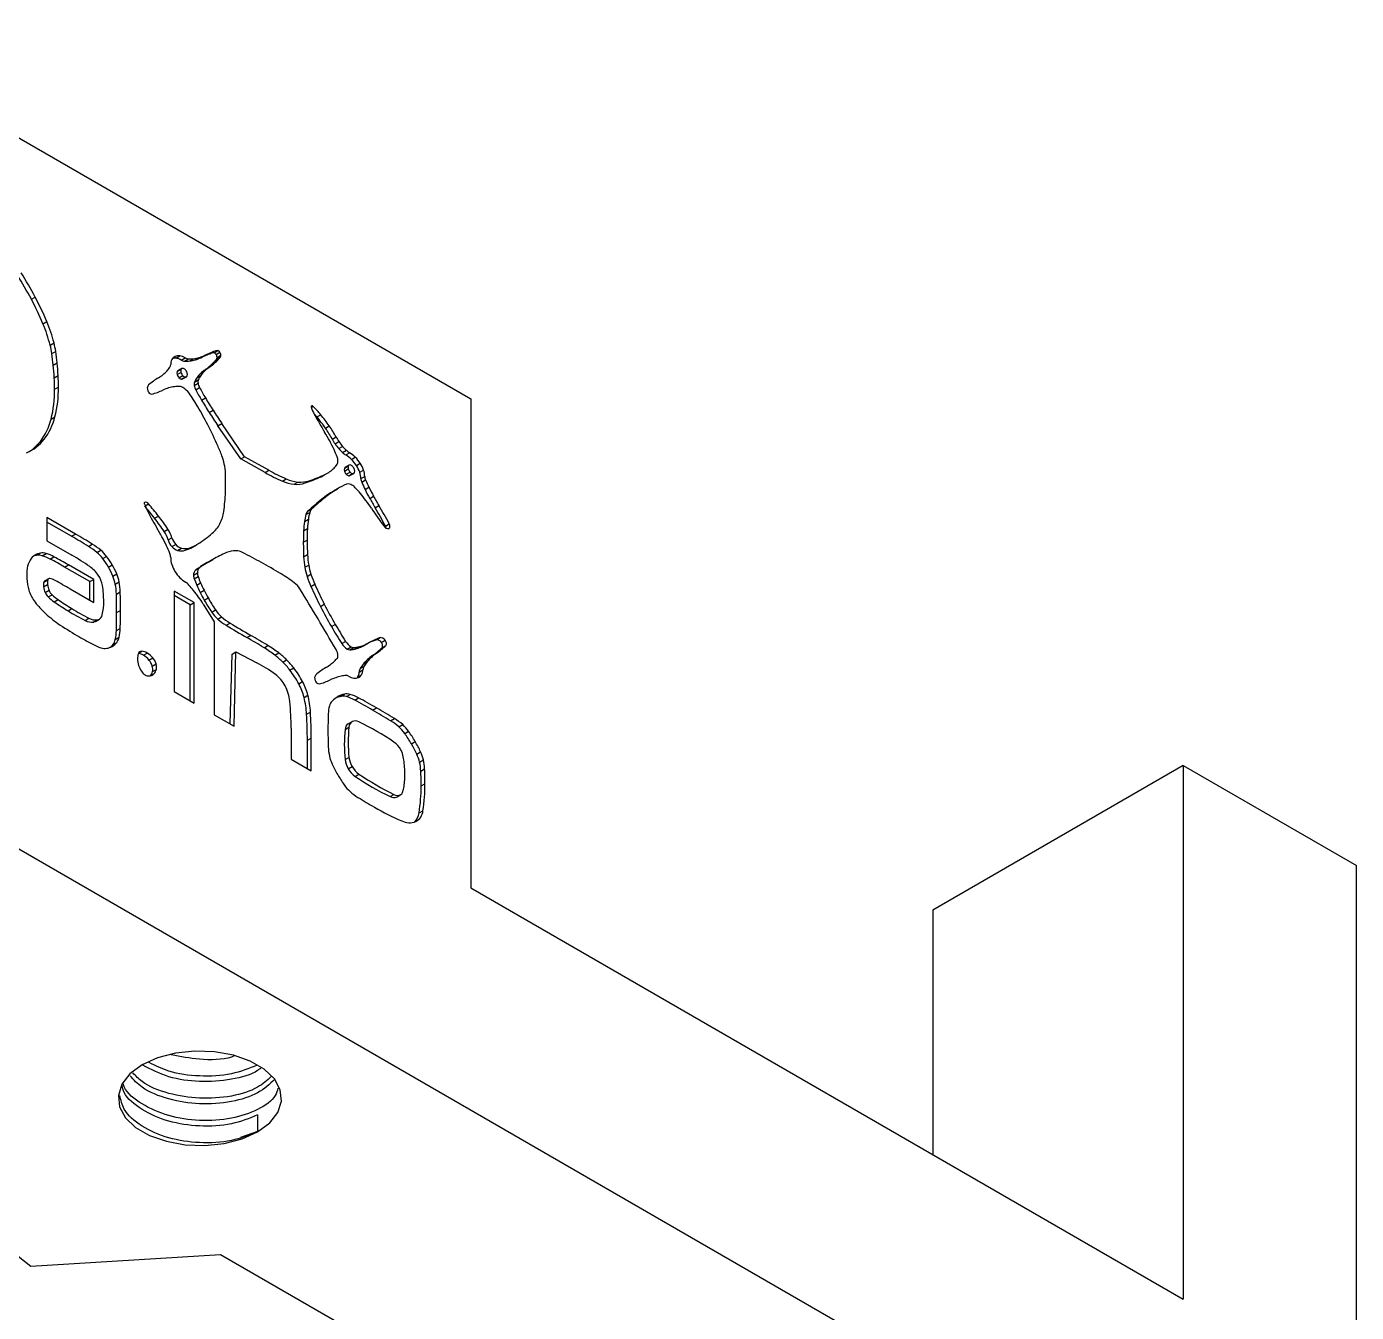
# Model space of a CAD drawing. Header units: millimetres. Extents: x 15 to 589, y 5 to 415.
# Drawn here: x 432.9 to 457.32, y 114.82 to 138.43 of the extents above; entities that cross this region are included whole.
import ezdxf

# ---------------------------------------------------------------- set-up
doc = ezdxf.new("R2010")
doc.units = ezdxf.units.MM

msp = doc.modelspace()

# ---------------------------------------------------------------- linework, layer by layer
at = {"color": 7, "linetype": 'Continuous', "lineweight": 25}
for p, q in [((429.22203, 138.42872), (441.05804, 131.59593)), ((432.98806, 133.42223), (433.05877, 133.46305)), ((433.20092, 132.97222), (433.27163, 133.01304)), ((433.33362, 132.57949), (433.40433, 132.62031)), ((433.3646, 132.42511), (433.43531, 132.46593)), ((435.64232, 132.34181), (435.71303, 132.38263)), ((436.09841, 132.3484), (436.16912, 132.38922)), ((436.26517, 132.42196), (436.33588, 132.46278)), ((436.34264, 132.43751), (436.41335, 132.47833)), ((436.3797, 132.41042), (436.45041, 132.45124)), ((436.39758, 132.35331), (436.46829, 132.39413)), ((433.39073, 132.21196), (433.46144, 132.25278)), ((435.66486, 132.09357), (435.73557, 132.13439)), ((435.74893, 132.14971), (435.67822, 132.10889)), ((435.74182, 132.30589), (435.81253, 132.34671)), ((435.80274, 132.28643), (435.87345, 132.32725)), ((435.89546, 132.29016), (435.96617, 132.33098)), ((435.99857, 132.31097), (436.06928, 132.35179)), ((436.17753, 132.12832), (436.24824, 132.16914)), ((436.26181, 132.19255), (436.33252, 132.23337)), ((436.33294, 132.25803), (436.40365, 132.29885)), ((436.387, 132.31808), (436.45771, 132.3589)), ((433.40895, 131.98193), (433.47966, 132.02275)), ((435.66486, 132.03939), (435.73557, 132.08021)), ((435.69816, 131.98171), (435.76887, 132.02253)), ((435.74507, 131.95463), (435.81578, 131.99545)), ((435.76501, 131.95854), (435.83572, 131.99936)), ((435.97781, 131.84107), (436.04852, 131.88189)), ((435.98362, 131.90219), (436.05433, 131.94301)), ((436.02809, 131.98032), (436.0988, 132.02114)), ((436.09478, 132.05951), (436.16549, 132.10033)), ((433.41549, 131.76839), (433.4862, 131.80921)), ((436.00677, 131.75832), (436.07748, 131.79914)), ((436.11479, 131.56838), (436.18551, 131.6092)), ((441.05804, 131.59593), (441.05804, 122.61398)), ((433.35005, 131.21953), (433.42076, 131.26035)), ((436.25422, 131.34231), (436.32494, 131.38313)), ((436.41558, 131.09954), (436.48629, 131.14036)), ((436.90373, 130.53184), (436.48629, 131.14036)), ((438.23169, 131.26224), (438.3024, 131.30306)), ((436.83302, 130.49102), (436.41558, 131.09954)), ((438.38929, 131.05506), (438.46, 131.09588)), ((438.51193, 130.85593), (438.58265, 130.89675)), ((433.15442, 130.81322), (433.22513, 130.85404)), ((438.5664, 130.7674), (438.63711, 130.80822)), ((438.63323, 130.68054), (438.70394, 130.72136)), ((436.83302, 130.49102), (436.90373, 130.53184)), ((437.27994, 130.24108), (436.83302, 130.49102)), ((437.35065, 130.2819), (436.90373, 130.53184)), ((438.70171, 130.60794), (438.77242, 130.64876)), ((438.76067, 130.56315), (438.83138, 130.60397)), ((438.86669, 130.48111), (438.9374, 130.52193)), ((438.9574, 130.36874), (439.02811, 130.40957)), ((437.27994, 130.24108), (437.35065, 130.2819)), ((438.30761, 130.16429), (438.37832, 130.20511)), ((438.35668, 130.18982), (438.42739, 130.23064)), ((438.7374, 130.31983), (438.80811, 130.36065)), ((438.7374, 130.26565), (438.80811, 130.30647)), ((438.82147, 130.37597), (438.75076, 130.33515)), ((438.7707, 130.20797), (438.84141, 130.24879)), ((438.81761, 130.18089), (438.88832, 130.22171)), ((438.83755, 130.1848), (438.90826, 130.22562)), ((439.01837, 130.24462), (439.08908, 130.28544)), ((439.03996, 130.12846), (439.11067, 130.16928)), ((437.59778, 130.08243), (437.66849, 130.12325)), ((437.81259, 130.02575), (437.8833, 130.06657)), ((438.01661, 130.04878), (438.08732, 130.0896)), ((438.53697, 129.89966), (438.60768, 129.94048)), ((438.6218, 129.94876), (438.55109, 129.90794)), ((439.0545, 130.06412), (439.12521, 130.10494)), ((439.11668, 129.92837), (439.18739, 129.96919)), ((438.32399, 129.75176), (438.3947, 129.79258)), ((439.20112, 129.76557), (439.27183, 129.80639)), ((435.25145, 129.40034), (435.32216, 129.44116)), ((438.03012, 129.46862), (438.10083, 129.50944)), ((438.06467, 129.52945), (438.13538, 129.57027)), ((439.30113, 129.59215), (439.37184, 129.63297)), ((433.79798, 129.1101), (433.27284, 129.41325)), ((433.27284, 129.41325), (433.27284, 128.98749)), ((433.72727, 129.06928), (433.27284, 129.33161)), ((435.42668, 129.15742), (435.49739, 129.19824)), ((437.9878, 129.16983), (438.05851, 129.21065)), ((438.00449, 129.34153), (438.0752, 129.38235)), ((439.48997, 129.25796), (439.56068, 129.29878)), ((433.27284, 128.98749), (433.73156, 128.72267)), ((433.72727, 129.06928), (433.79798, 129.1101)), ((435.49851, 129.0033), (435.56922, 129.04412)), ((437.98236, 128.95976), (438.05307, 129.00058)), ((433.08518, 128.72109), (433.15589, 128.76191)), ((433.18769, 128.71284), (433.2584, 128.75366)), ((434.03641, 128.88547), (434.10712, 128.92629)), ((434.19236, 128.77286), (434.26307, 128.81368)), ((434.29926, 128.66047), (434.36997, 128.70129)), ((435.56826, 128.87949), (435.63897, 128.92031)), ((435.6747, 128.81073), (435.74541, 128.85155)), ((435.81519, 128.81272), (435.8859, 128.85354)), ((435.94787, 128.87155), (436.01858, 128.91237)), ((437.98867, 128.69314), (438.05938, 128.73396)), ((433.33207, 128.65289), (433.40278, 128.69371)), ((433.59877, 128.50481), (433.66948, 128.54563)), ((434.06244, 128.23714), (433.59877, 128.50481)), ((434.13315, 128.27796), (433.66948, 128.54563)), ((434.40322, 128.50489), (434.47393, 128.54571)), ((436.00866, 128.45398), (436.07937, 128.4948)), ((436.24708, 128.60365), (436.31779, 128.64447)), ((438.00999, 128.50103), (438.0807, 128.54185)), ((433.21862, 128.22871), (433.28934, 128.26953)), ((433.30478, 128.29087), (433.23406, 128.25005)), ((434.06244, 128.23714), (434.13315, 128.27796)), ((434.06244, 127.89301), (434.06244, 128.23714)), ((434.13315, 127.85219), (434.13315, 128.27796)), ((434.4854, 128.33895), (434.55611, 128.37977)), ((434.52937, 128.19243), (434.60008, 128.23325)), ((435.96742, 128.35517), (436.03813, 128.39599)), ((435.97959, 128.29059), (436.0503, 128.33141)), ((436.02511, 128.17466), (436.09582, 128.21548)), ((438.05172, 128.333), (438.12243, 128.37382)), ((433.21322, 128.14195), (433.28393, 128.18277)), ((433.24192, 128.0376), (433.31263, 128.07842)), ((433.29741, 127.95552), (433.36812, 127.99634)), ((433.69874, 128.10298), (434.13315, 127.85219)), ((434.54922, 128.00693), (434.61993, 128.04775)), ((435.97668, 127.85236), (435.60797, 128.06521)), ((435.60797, 128.06521), (435.60797, 126.22022)), ((435.90597, 127.81154), (435.60797, 127.98357)), ((436.08864, 128.03783), (436.15935, 128.07865)), ((438.12137, 128.15069), (438.19208, 128.19151)), ((457.32149, 109.14259), (424.79458, 127.91997)), ((433.40665, 127.8663), (433.47736, 127.90712)), ((433.66155, 127.70213), (433.73226, 127.74295)), ((435.90597, 127.81154), (435.97668, 127.85236)), ((435.90597, 126.04819), (435.90597, 127.81154)), ((435.97668, 126.00737), (435.97668, 127.85236)), ((436.14567, 127.82469), (436.34538, 127.49959)), ((436.16383, 127.89669), (436.23454, 127.93751)), ((438.29726, 127.78142), (438.36797, 127.82225)), ((433.97452, 127.5251), (434.04523, 127.56592)), ((434.1374, 127.49616), (434.20811, 127.53698)), ((434.16613, 127.50718), (434.23684, 127.54801)), ((434.55405, 127.66949), (434.62476, 127.71031)), ((436.29946, 127.67732), (436.37017, 127.71814)), ((436.34538, 127.49959), (436.34538, 125.79453)), ((436.41001, 127.55035), (436.48073, 127.59117)), ((434.54922, 127.33763), (434.61993, 127.37845)), ((436.56558, 127.43558), (436.63629, 127.47641)), ((436.94732, 127.21012), (437.01804, 127.25094)), ((438.49847, 127.41219), (438.56918, 127.45301)), ((434.4854, 127.07931), (434.55611, 127.12013)), ((434.52937, 127.17506), (434.60008, 127.21588)), ((437.26119, 127.02277), (437.3319, 127.06359)), ((438.68833, 127.09981), (438.75904, 127.14063)), ((438.78867, 126.99893), (438.85939, 127.03975)), ((438.838, 126.98554), (438.90871, 127.02636)), ((438.92079, 126.99799), (438.9915, 127.03881)), ((439.01472, 127.02669), (439.08543, 127.06751)), ((439.10857, 127.07069), (439.17928, 127.11151)), ((439.32099, 127.16788), (439.3917, 127.2087)), ((439.41429, 127.12054), (439.485, 127.16136)), ((439.42826, 127.02444), (439.49897, 127.06526)), ((435.04578, 126.88589), (435.11649, 126.92671)), ((435.14844, 126.79836), (435.21915, 126.83918)), ((436.641, 125.62387), (436.6741, 126.90686)), ((436.6741, 126.90686), (436.74481, 126.94768)), ((436.70964, 125.58425), (436.74481, 126.94768)), ((436.74481, 126.94768), (437.12602, 126.74865)), ((437.45938, 126.88674), (437.53009, 126.92756)), ((437.60504, 126.76018), (437.67575, 126.801)), ((439.08347, 126.72226), (439.15418, 126.76308)), ((439.16226, 126.80632), (439.23297, 126.84714)), ((439.2538, 126.8801), (439.32451, 126.92092)), ((435.20809, 126.68785), (435.2788, 126.72867)), ((435.21293, 126.58554), (435.28364, 126.62636)), ((437.73566, 126.61306), (437.80637, 126.65388)), ((438.98197, 126.48713), (439.05268, 126.52795)), ((439.00731, 126.57643), (439.07802, 126.61725)), ((439.02551, 126.63991), (439.09622, 126.68073)), ((437.89861, 126.3611), (437.96932, 126.40192)), ((435.60797, 126.22022), (435.97668, 126.00737)), ((437.99513, 126.11207), (438.06584, 126.15289)), ((438.66548, 126.13066), (438.73619, 126.17148)), ((438.77372, 126.1263), (438.84443, 126.16712)), ((438.9258, 126.06286), (438.99651, 126.10368)), ((436.34538, 125.79453), (436.70964, 125.58425)), ((438.04344, 125.80119), (438.11415, 125.84201)), ((439.25504, 125.87817), (439.32575, 125.91899)), ((437.75875, 125.54629), (437.75875, 124.97861)), ((438.74969, 125.52493), (438.8204, 125.56575)), ((438.80645, 125.62621), (438.87716, 125.66703)), ((439.58427, 125.68273), (439.65498, 125.72355)), ((439.73636, 125.57058), (439.80707, 125.6114)), ((432.97907, 115.66394), (420.44152, 125.407)), ((438.05675, 125.32349), (438.12746, 125.36431)), ((438.05675, 124.80658), (438.05675, 125.32349)), ((438.12746, 124.76576), (438.12746, 125.36431)), ((439.8446, 125.44996), (439.91531, 125.49079)), ((439.96645, 125.26005), (440.03716, 125.30087)), ((440.06579, 125.07004), (440.1365, 125.11086)), ((437.75875, 124.97861), (438.12746, 124.76576)), ((438.74969, 124.96988), (438.8204, 125.0107)), ((438.80645, 124.80306), (438.87716, 124.84388)), ((440.11696, 124.92425), (440.18767, 124.96507)), ((440.14009, 124.76017), (440.2108, 124.80099)), ((454.13951, 124.8607), (449.54332, 122.20737)), ((454.13951, 124.8607), (454.13951, 115.06221)), ((454.13951, 124.8607), (457.32149, 123.02378)), ((438.934, 124.66124), (439.00471, 124.70206)), ((439.57608, 124.29057), (439.64679, 124.33139)), ((439.70363, 124.28513), (439.77434, 124.32595)), ((440.14607, 124.48557), (440.21679, 124.52639)), ((440.10831, 123.98986), (440.17902, 124.03068)), ((457.32149, 109.14259), (457.32149, 123.02378)), ((441.05804, 122.61398), (454.13951, 115.06221)), ((449.54332, 122.20737), (449.54332, 117.71553)), ((437.14342, 118.44402), (437.14342, 118.13781)), ((437.14342, 118.14029), (436.82972, 118.03265)), ((436.46184, 115.87795), (432.97907, 115.66394)), ((452.7253, 106.48926), (436.46184, 115.87795))]:
    msp.add_line(p, q, dxfattribs=at)
at = {"color": 8, "linetype": 'Continuous', "lineweight": 25}
for p, q in [((435.60769, 132.36021), (435.62635, 132.37098)), ((438.12849, 131.43374), (438.16477, 131.45468)), ((435.07723, 129.62965), (435.13856, 129.66505)), ((434.95892, 126.92654), (435.01385, 126.95826)), ((435.17892, 126.50961), (435.23945, 126.54455))]:
    msp.add_line(p, q, dxfattribs=at)
at = {"color": 7, "linetype": 'Continuous', "lineweight": 25, "flags": 128}
for points in [[(438.16477, 131.45468), (438.1583, 131.46019), (438.15165, 131.46397), (438.1452, 131.46581), (438.13933, 131.46559), (438.13437, 131.46334), (438.1306, 131.45918), (438.12826, 131.45335), (438.12746, 131.44618)], [(435.06742, 129.69266), (435.06487, 129.69065), (435.06287, 129.68789), (435.06146, 129.68446), (435.06068, 129.68045), (435.06055, 129.67597), (435.06109, 129.67115), (435.06227, 129.66613), (435.06406, 129.66105)], [(439.55381, 129.21134), (439.5617, 129.21576), (439.56787, 129.22282), (439.57208, 129.23223), (439.57414, 129.24361), (439.57398, 129.25649), (439.57161, 129.27036), (439.56711, 129.28465), (439.56068, 129.29878)], [(434.16613, 127.50718), (434.15239, 127.50063), (434.1374, 127.49616)], [(437.14342, 118.13781), (437.36643, 118.30214), (437.51484, 118.4925), (437.58002, 118.69784), (437.55819, 118.90621), (437.45061, 119.10551), (437.26353, 119.28416), (437.00784, 119.43177), (436.69838, 119.53976), (436.35314, 119.60187), (435.99219, 119.61447), (435.6365, 119.57684), (435.30675, 119.49117), (435.0221, 119.36243), (434.79909, 119.1981), (434.65068, 119.00774), (434.5855, 118.8024), (434.60733, 118.59403), (434.71491, 118.39473), (434.90198, 118.21608), (435.15768, 118.06847), (435.46714, 117.96048), (435.81238, 117.89837), (436.17333, 117.88577), (436.52901, 117.9234), (436.85877, 118.00907), (437.14342, 118.13781)]]:
    msp.add_lwpolyline(points, dxfattribs=at)
at = {"color": 7, "linetype": 'Continuous', "lineweight": 25}
for centre, radius, start, end in [((427.69395, 130.62868), 5.98594, 27.819271, 32.723368), ((427.76466, 130.6695), 5.98594, 27.819271, 32.723368), ((427.98237, 130.7792), 5.66062, 22.79388, 27.834212), ((428.05308, 130.82002), 5.66062, 22.79388, 27.834212), ((430.5962, 131.87329), 2.82704, 14.465762, 22.874818), ((430.66691, 131.91412), 2.82704, 14.465762, 22.874818), ((431.98384, 132.25494), 1.46673, 8.270847, 14.42492), ((431.91313, 132.21411), 1.46673, 8.270847, 14.42492), ((428.33189, 131.70008), 5.08467, 5.777859, 8.197832), ((428.4026, 131.7409), 5.08467, 5.777859, 8.197832), ((435.68319, 132.25236), 0.13154, 115.602251, 151.742999), ((435.68968, 132.22805), 0.15634, 81.410383, 113.897895), ((435.67239, 132.11429), 0.27141, 58.912251, 81.387948), ((435.8759, 133.01947), 0.69512, 286.153032, 294.950477), ((437.96966, 128.33228), 4.43066, 112.625287, 114.982402), ((438.04037, 128.3731), 4.43066, 112.625287, 114.982402), ((436.34434, 132.22821), 0.2093, 90.464439, 112.224008), ((436.41505, 132.26903), 0.2093, 90.464439, 112.224008), ((436.33518, 132.38842), 0.04965, 26.298891, 81.364461), ((436.28419, 132.34916), 0.11347, 2.094257, 32.674592), ((436.40589, 132.42924), 0.04965, 26.298891, 81.364461), ((436.3549, 132.38998), 0.11347, 2.094257, 32.674592), ((436.41354, 132.39136), 0.05481, 323.68438, 2.888968), ((428.12926, 131.67949), 5.28834, 3.278566, 5.778824), ((428.19997, 131.72031), 5.28834, 3.278566, 5.778824), ((435.04214, 132.51091), 0.59603, 317.459243, 325.518688), ((435.45944, 132.21949), 0.08715, 328.126902, 2.289455), ((435.73402, 132.22862), 0.18758, 152.705235, 181.724212), ((435.61902, 132.17547), 0.16797, 82.025302, 101.618227), ((435.60168, 132.07347), 0.27141, 58.912251, 81.387948), ((435.81061, 132.1073), 0.07978, 160.151764, 199.848236), ((435.7648, 132.12222), 0.03166, 82.603477, 157.407275), ((435.81168, 132.4195), 0.13337, 238.410339, 266.153809), ((435.75482, 132.07511), 0.07976, 40.151272, 79.854104), ((435.82486, 132.89198), 0.60595, 267.907842, 276.691218), ((435.88239, 132.46032), 0.13337, 238.410339, 266.153809), ((435.70834, 132.02605), 0.14711, 16.916646, 43.083354), ((435.89557, 132.9328), 0.60595, 267.907842, 276.691218), ((435.82045, 132.92755), 0.64179, 276.711971, 286.113299), ((435.89116, 132.96837), 0.64179, 276.711971, 286.113299), ((435.80519, 132.97865), 0.69512, 286.153032, 294.950477), ((436.5566, 131.58827), 0.65981, 125.065716, 134.42135), ((436.62731, 131.62909), 0.65981, 125.065716, 134.42135), ((435.41221, 133.21993), 1.33317, 305.033843, 309.589326), ((435.48292, 133.26075), 1.33317, 305.033843, 309.589326), ((435.67854, 132.89751), 0.91497, 309.603688, 315.660381), ((435.74925, 132.93833), 0.91497, 309.603688, 315.660381), ((435.62793, 132.94707), 0.9858, 315.655783, 320.353356), ((436.34283, 132.35054), 0.05481, 323.68438, 2.888968), ((435.69865, 132.98789), 0.9858, 315.655783, 320.353356), ((429.41971, 131.75288), 3.9958, 0.222311, 3.286073), ((429.49043, 131.7937), 3.9958, 0.222311, 3.286073), ((436.09357, 130.71185), 1.48449, 121.204977, 130.031334), ((434.90841, 132.66858), 0.80318, 301.197782, 308.597942), ((435.01035, 132.54029), 0.63932, 308.630374, 317.444548), ((435.7399, 132.06648), 0.07978, 160.151764, 199.848236), ((435.69525, 132.08055), 0.03306, 121.011161, 156.810197), ((435.8056, 132.0822), 0.14711, 196.916646, 223.083354), ((435.75912, 132.03314), 0.07976, 220.151272, 259.854104), ((435.87632, 132.12302), 0.14711, 196.916646, 223.083354), ((435.74899, 131.98746), 0.03306, 263.197439, 299.000449), ((435.82983, 132.07396), 0.07976, 220.151272, 259.854104), ((435.81986, 132.02684), 0.03166, 262.603477, 337.407275), ((435.77405, 132.04177), 0.07978, 340.151764, 19.848236), ((436.08448, 131.86177), 0.10866, 158.162705, 190.980485), ((436.45151, 131.68759), 0.51476, 145.3425, 155.361777), ((436.47939, 131.66796), 0.54886, 134.487938, 145.311699), ((436.15519, 131.90259), 0.10866, 158.162705, 190.980485), ((436.30059, 131.92365), 0.2555, 189.406307, 209.163297), ((436.52222, 131.72841), 0.51476, 145.3425, 155.361777), ((436.5501, 131.70878), 0.54886, 134.487938, 145.311699), ((431.30227, 131.742), 2.11339, 345.68691, 0.715423), ((431.37298, 131.78282), 2.11339, 345.68691, 0.715423), ((435.21644, 131.78699), 0.09911, 141.629734, 207.047472), ((435.20418, 131.75801), 0.07769, 191.955595, 267.054831), ((434.87703, 132.88736), 1.24945, 284.989208, 294.938611), ((435.72423, 131.06592), 0.75938, 106.529405, 114.95393), ((435.70205, 131.13908), 0.68293, 97.312628, 106.491288), ((435.69677, 131.17856), 0.6431, 88.752043, 97.294206), ((435.70368, 131.69091), 0.13079, 58.326076, 86.889525), ((435.58132, 131.48998), 0.36604, 34.14467, 58.540817), ((432.69406, 129.45118), 3.90053, 30.767776, 35.125736), ((436.22988, 131.88283), 0.2555, 189.406307, 209.163297), ((441.92768, 135.00009), 6.75028, 208.701209, 210.556045), ((441.99839, 135.04091), 6.75028, 208.701209, 210.556045), ((431.31442, 128.62879), 5.50668, 26.835568, 30.776732), ((442.02244, 135.05588), 6.86024, 210.554883, 212.773373), ((442.09315, 135.0967), 6.86024, 210.554883, 212.773373), ((438.22872, 131.44901), 0.1013, 181.601455, 207.341912), ((442.23601, 133.42721), 4.57025, 206.296866, 207.971696), ((436.5863, 129.88353), 2.22713, 39.596992, 44.866946), ((432.27425, 131.48726), 1.10862, 322.55488, 346.0247), ((432.34496, 131.52808), 1.10862, 322.55488, 346.0247), ((444.63873, 136.74022), 9.97183, 212.773304, 214.448249), ((444.70944, 136.78104), 9.97183, 212.773304, 214.448249), ((436.46615, 129.79994), 2.29248, 39.632931, 41.685447), ((442.022, 133.31353), 4.32792, 207.971403, 210.137034), ((435.79186, 129.24273), 3.1672, 34.905039, 39.615414), ((444.17378, 134.56262), 6.81596, 210.136263, 211.677314), ((435.86257, 129.28355), 3.1672, 34.905039, 39.615414), ((427.54051, 126.71945), 9.7361, 24.266717, 26.835902), ((435.47192, 129.19302), 3.40925, 28.523572, 31.677055), ((436.71522, 129.8867), 2.04146, 28.344311, 34.911692), ((436.78593, 129.92753), 2.04146, 28.344311, 34.911692), ((439.38822, 131.33131), 0.91531, 208.344565, 214.854723), ((432.57072, 131.36458), 0.83, 293.420217, 322.040648), ((432.48796, 131.33609), 0.84709, 303.072225, 321.883803), ((434.16718, 129.70577), 2.46762, 19.251585, 24.290163), ((436.07632, 129.52119), 2.7215, 24.798848, 28.529429), ((439.31751, 131.29049), 0.91531, 208.344565, 214.854723), ((436.60645, 129.76583), 2.13764, 20.888219, 24.806111), ((439.50801, 131.42279), 1.14724, 214.839078, 220.314131), ((439.35184, 131.28972), 0.94207, 220.288241, 226.361139), ((439.57872, 131.46361), 1.14724, 214.839078, 220.314131), ((439.42255, 131.33054), 0.94207, 220.288241, 226.361139), ((435.5834, 130.19769), 0.96839, 9.383662, 19.401579), ((438.39977, 130.44701), 0.21933, 1.076788, 21.669081), ((438.51336, 130.44707), 0.10578, 328.787281, 2.204356), ((438.92041, 130.83465), 0.31501, 226.029888, 239.527757), ((438.48879, 130.10227), 0.5351, 45.071113, 59.463372), ((438.99112, 130.87547), 0.31501, 226.029888, 239.527757), ((438.5595, 130.14309), 0.5351, 45.071113, 59.463372), ((438.40841, 130.01836), 0.65127, 32.547251, 45.277945), ((438.47912, 130.05918), 0.65127, 32.547251, 45.277945), ((438.52423, 130.08501), 0.59936, 19.536266, 32.786212), ((435.31306, 130.15396), 1.24225, 0.758736, 9.340679), ((429.30286, 130.09682), 7.25272, 358.275549, 0.581351), ((439.08067, 133.45109), 3.68059, 240.708821, 246.240828), ((439.15138, 133.49191), 3.68059, 240.708821, 246.240828), ((437.16551, 132.61722), 2.70579, 288.333481, 294.966944), ((437.23622, 132.65805), 2.70579, 288.333481, 294.966944), ((438.04066, 130.73729), 0.63214, 294.980049, 299.994996), ((438.1116, 130.77766), 0.63163, 294.978478, 304.623082), ((438.1684, 130.69454), 0.53096, 304.675303, 315.691019), ((438.206, 130.65729), 0.47803, 315.737742, 326.327347), ((438.81244, 130.29274), 0.07978, 160.151764, 199.848236), ((438.76779, 130.30681), 0.03306, 121.011161, 156.810197), ((438.87815, 130.30846), 0.14711, 196.916646, 223.083354), ((438.83166, 130.2594), 0.07976, 220.151272, 259.854104), ((438.88315, 130.33356), 0.07978, 160.151764, 199.848236), ((438.83734, 130.34848), 0.03166, 82.603477, 157.407275), ((438.94886, 130.34928), 0.14711, 196.916646, 223.083354), ((438.82153, 130.21372), 0.03306, 263.197439, 299.000449), ((438.82736, 130.30137), 0.07976, 40.151272, 79.854104), ((438.90237, 130.30022), 0.07976, 220.151272, 259.854104), ((438.78088, 130.25231), 0.14711, 16.916646, 43.083354), ((438.8924, 130.2531), 0.03166, 262.603477, 337.407275), ((438.84659, 130.26803), 0.07978, 340.151764, 19.848236), ((438.45352, 130.04419), 0.59936, 19.536266, 32.786212), ((438.68531, 130.12263), 0.35469, 0.941654, 20.115424), ((438.75603, 130.16345), 0.35469, 0.941654, 20.115424), ((439.27707, 130.17307), 0.16644, 181.303078, 204.16105), ((437.87158, 130.68467), 0.66155, 245.551484, 264.883958), ((437.94229, 130.72549), 0.66155, 245.551484, 264.883958), ((437.8572, 130.54585), 0.52201, 265.097323, 287.780807), ((437.92791, 130.58667), 0.52201, 265.097323, 287.780807), ((439.55073, 128.35515), 1.84462, 120.746593, 128.807329), ((439.26173, 128.83996), 1.2802, 112.18889, 120.723769), ((438.81185, 129.91737), 0.1131, 55.484339, 107.282932), ((438.73547, 129.77396), 0.27515, 42.86629, 59.302565), ((437.28653, 128.39981), 2.27206, 39.890499, 43.407833), ((439.20636, 130.13225), 0.16644, 181.303078, 204.16105), ((441.94391, 131.30549), 3.14479, 203.249696, 205.970343), ((442.38435, 131.51989), 3.63464, 205.968386, 208.859766), ((442.01462, 131.34631), 3.14479, 203.249696, 205.970343), ((442.45506, 131.56071), 3.63464, 205.968386, 208.859766), ((435.08502, 129.63256), 0.06263, 31.253665, 106.328701), ((433.51705, 129.96495), 3.03647, 351.674133, 358.369782), ((441.70911, 125.54089), 5.40283, 128.795856, 132.41867), ((441.77982, 125.58171), 5.40283, 128.795856, 132.41867), ((439.48001, 128.31433), 1.84462, 120.746593, 128.807329), ((436.82907, 128.0171), 2.8685, 36.567843, 39.895723), ((436.45557, 127.73965), 3.33378, 33.59089, 36.573199), ((443.7062, 132.24811), 5.14381, 208.857094, 211.087054), ((443.77691, 132.28893), 5.14381, 208.857094, 211.087054), ((437.05337, 130.4774), 2.1503, 202.311878, 205.591299), ((431.24044, 126.29832), 5.07057, 37.717468, 40.989689), ((437.5404, 130.71048), 2.69022, 205.587842, 209.05845), ((431.31115, 126.33914), 5.07057, 37.717468, 40.989689), ((431.77349, 126.69669), 4.48611, 33.891494, 37.717592), ((435.83092, 129.61842), 0.69685, 332.775068, 352.317205), ((439.12618, 129.1814), 1.13306, 165.316067, 171.875476), ((438.15056, 129.44043), 0.12369, 133.975531, 166.827496), ((439.19689, 129.22222), 1.13306, 165.316067, 171.875476), ((438.22127, 129.48125), 0.12369, 133.975531, 166.827496), ((445.48282, 133.73525), 7.50313, 213.590702, 216.610311), ((433.48012, 126.08243), 6.79722, 27.851451, 31.087506), ((433.55083, 126.12325), 6.79722, 27.851451, 31.087506), ((439.80756, 131.96978), 5.28365, 209.054326, 211.149988), ((431.70278, 126.65587), 4.48611, 33.891494, 37.717592), ((431.64717, 127.03739), 4.25157, 28.442008, 31.150128), ((435.05037, 128.89609), 0.53955, 15.923777, 34.056091), ((435.93088, 129.57009), 0.58586, 310.451943, 332.50546), ((439.88467, 129.07215), 1.89938, 171.846329, 177.052146), ((442.05022, 129.00215), 3.99715, 177.01001, 180.022516), ((439.95538, 129.11297), 1.89938, 171.846329, 177.052146), ((439.54365, 129.30594), 0.09515, 208.447817, 276.13053), ((439.38596, 129.20177), 0.11821, 9.175528, 28.381891), ((426.69313, 116.88716), 14.06709, 58.532264, 59.997244), ((426.76384, 116.92798), 14.06709, 58.532264, 59.997244), ((432.55834, 127.53065), 3.21545, 25.110075, 28.446281), ((434.97966, 128.85527), 0.53955, 15.923777, 34.056091), ((435.79249, 129.08735), 0.30575, 195.956183, 222.831226), ((435.8632, 129.12817), 0.30575, 195.956183, 222.831226), ((434.62943, 131.12951), 2.61698, 302.79148, 309.982861), ((441.97951, 128.96133), 3.99715, 177.01001, 180.022516), ((443.6969, 128.96158), 5.71454, 180.01825, 182.692431), ((443.76761, 129.0024), 5.71454, 180.01825, 182.692431), ((433.18126, 128.51278), 0.24799, 120.614681, 151.155437), ((433.13462, 128.41891), 0.3062, 99.291222, 111.306989), ((433.20334, 128.46737), 0.29834, 99.152235, 119.823114), ((433.11839, 128.49285), 0.23065, 72.514841, 98.278426), ((433.1891, 128.53367), 0.23065, 72.514841, 98.278426), ((432.96634, 127.9759), 0.76946, 61.620879, 73.281605), ((433.03705, 128.01672), 0.76946, 61.620879, 73.281605), ((431.18589, 124.32169), 5.08421, 55.575381, 59.953468), ((433.34591, 127.76493), 1.31621, 49.976558, 58.357383), ((433.41662, 127.80575), 1.31621, 49.976558, 58.357383), ((433.7333, 128.22915), 0.71159, 37.311317, 49.825239), ((433.80401, 128.26997), 0.71159, 37.311317, 49.825239), ((433.24252, 127.83548), 1.42155, 29.974646, 37.521931), ((433.10803, 127.78804), 2.60849, 21.746898, 25.114418), ((435.34176, 128.67587), 0.20481, 1.158187, 22.57828), ((435.73931, 129.02753), 0.22622, 220.873788, 253.403488), ((435.81002, 129.06835), 0.22622, 220.873788, 253.403488), ((435.74142, 129.061), 0.25901, 255.071479, 286.545876), ((435.81213, 129.10182), 0.25901, 255.071479, 286.545876), ((435.60367, 129.46876), 0.6893, 287.869568, 299.956836), ((435.67549, 129.50692), 0.68643, 287.849488, 302.741246), ((437.49468, 126.59089), 2.36691, 113.012169, 119.816651), ((436.73966, 128.35901), 0.44435, 88.844354, 112.530527), ((436.73828, 128.53232), 0.27115, 61.36314, 87.814744), ((429.98935, 115.40135), 15.03489, 61.282803, 62.772285), ((439.62635, 128.81063), 1.56885, 182.801118, 189.864891), ((433.67748, 128.35562), 0.77564, 170.616893, 184.716521), ((433.37079, 128.4081), 0.4645, 151.123562, 170.835808), ((429.07466, 120.6709), 9.04642, 59.99338, 61.925556), ((429.14537, 120.71172), 9.04642, 59.99338, 61.925556), ((433.69986, 128.00745), 0.6228, 33.844081, 54.660814), ((433.1718, 127.79466), 1.42155, 29.974646, 37.521931), ((433.15311, 127.78246), 1.44384, 22.670031, 30.023409), ((433.22382, 127.82328), 1.44384, 22.670031, 30.023409), ((435.9814, 128.68563), 0.43491, 180.740852, 197.662499), ((436.12884, 128.72847), 0.58841, 197.281053, 211.105824), ((436.08236, 128.3652), 0.11538, 129.699119, 184.990653), ((437.99528, 125.55422), 3.51501, 119.825092, 124.414996), ((436.15307, 128.40602), 0.11538, 129.699119, 184.990653), ((438.066, 125.59504), 3.51501, 119.825092, 124.414996), ((432.12764, 119.30678), 10.5824, 59.086791, 61.276179), ((439.55564, 128.76981), 1.56885, 182.801118, 189.864891), ((439.215, 128.71113), 1.22319, 189.890471, 198.007072), ((439.28571, 128.75195), 1.22319, 189.890471, 198.007072), ((433.98763, 128.37827), 1.08661, 184.561985, 195.84525), ((433.434, 128.17175), 0.22278, 165.186024, 187.687164), ((433.25195, 128.22086), 0.03424, 121.488781, 166.731053), ((433.50471, 128.21257), 0.22278, 165.186024, 187.687164), ((433.32096, 128.26264), 0.03237, 76.484007, 167.6994), ((433.26174, 127.9715), 0.32945, 60.350813, 78.303799), ((425.20932, 113.39895), 16.97876, 59.999862, 61.062009), ((433.83646, 128.0879), 0.46464, 9.51784, 34.986849), ((433.82958, 128.06228), 0.71178, 10.535561, 22.872892), ((433.90029, 128.1031), 0.71178, 10.535561, 22.872892), ((433.37501, 128.0083), 1.24555, 1.814904, 10.40493), ((436.15475, 128.74052), 0.61683, 210.821096, 224.307701), ((436.0975, 128.68184), 0.53488, 224.093365, 238.745174), ((435.66865, 127.9761), 0.29094, 42.869099, 58.658182), ((436.16217, 128.35845), 0.19478, 180.965049, 200.387624), ((437.8818, 128.9706), 2.0201, 199.671304, 203.204371), ((436.23288, 128.39927), 0.19478, 180.965049, 200.387624), ((437.95251, 129.01142), 2.0201, 199.671304, 203.204371), ((438.42663, 129.21443), 2.53585, 203.199213, 206.608307), ((435.85743, 125.54212), 3.31667, 53.790866, 59.02842), ((437.57395, 127.89744), 0.40229, 30.85299, 52.884692), ((439.84041, 128.91185), 1.88002, 197.932542, 203.882884), ((439.91112, 128.95267), 1.88002, 197.932542, 203.882884), ((433.54294, 128.25331), 0.6247, 195.955973, 216.099433), ((433.58804, 128.18891), 0.37775, 187.140608, 203.612578), ((433.48044, 128.13904), 0.2592, 203.039175, 225.075945), ((433.65875, 128.22973), 0.37775, 187.140608, 203.612578), ((433.55116, 128.17986), 0.2592, 203.039175, 225.075945), ((433.88848, 128.52203), 0.73969, 225.291905, 236.233953), ((432.32309, 127.86392), 1.99443, 0.187121, 8.674569), ((433.3043, 127.96748), 1.24555, 1.814904, 10.40493), ((422.65913, 127.66809), 11.89492, 0.006748, 1.632325), ((422.72984, 127.70891), 11.89492, 0.006748, 1.632325), ((434.59889, 126.96259), 1.76456, 39.133853, 43.35717), ((434.21932, 126.65326), 2.25421, 35.261097, 39.143531), ((438.35592, 129.17361), 2.53585, 203.199213, 206.608307), ((438.93123, 129.46147), 3.17916, 206.602943, 209.485334), ((439.00194, 129.50229), 3.17916, 206.602943, 209.485334), ((391.30139, 99.56474), 54.65991, 30.799667, 31.474535), ((444.73129, 131.07263), 7.22695, 203.848017, 207.091157), ((444.80201, 131.11345), 7.22695, 203.848017, 207.091157), ((434.21881, 128.73761), 1.45616, 215.827999, 226.502632), ((433.81777, 128.48121), 0.73969, 225.291905, 236.233953), ((440.3658, 138.39126), 12.61762, 236.527128, 237.903962), ((440.43651, 138.43208), 12.61762, 236.527128, 237.903962), ((435.78895, 131.01385), 3.86378, 237.838999, 243.172897), ((433.25916, 127.86301), 1.05838, 347.232217, 0.401972), ((434.0974, 126.56669), 2.40374, 31.557227, 35.268134), ((439.02481, 129.514), 3.28647, 209.479399, 213.977019), ((439.09552, 129.55482), 3.28647, 209.479399, 213.977019), ((445.44439, 131.43673), 8.02762, 207.086909, 210.088517), ((445.5151, 131.47755), 8.02762, 207.086909, 210.088517), ((434.72992, 129.27787), 2.19987, 226.531455, 235.287305), ((435.71824, 130.97303), 3.86378, 237.838999, 243.172897), ((434.09712, 127.74223), 0.24935, 240.550263, 279.298023), ((434.16783, 127.78305), 0.24935, 240.550263, 279.298023), ((434.17966, 127.64637), 0.11303, 284.581123, 351.216908), ((423.23866, 127.66811), 11.31539, 358.326393, 0.007013), ((423.30937, 127.70893), 11.31539, 358.326393, 0.007013), ((436.84743, 128.04282), 0.65868, 213.703905, 228.388483), ((436.91814, 128.08364), 0.65868, 213.703905, 228.388483), ((437.13809, 128.37448), 1.09968, 228.540871, 238.62608), ((437.20881, 128.4153), 1.09968, 228.540871, 238.62608), ((381.33178, 93.6217), 66.26649, 30.2353685, 30.7997), ((436.4409, 131.76982), 5.22265, 235.425648, 239.950143), ((439.49176, 137.06142), 11.33074, 239.995646, 241.674899), ((433.70597, 127.35813), 0.8435, 347.46498, 358.607843), ((433.77669, 127.39895), 0.8435, 347.46498, 358.607843), ((448.5539, 147.2973), 23.1993, 238.885266, 239.980249), ((448.62461, 147.33812), 23.1993, 238.885266, 239.980249), ((430.54865, 116.05621), 12.92961, 58.356741, 59.976577), ((446.02087, 131.77034), 8.69368, 210.086112, 212.495444), ((446.09158, 131.81116), 8.69368, 210.086112, 212.495444), ((434.51964, 127.82815), 0.84384, 241.393446, 252.534605), ((434.34012, 127.24629), 0.23495, 251.707945, 277.624506), ((434.32775, 127.30425), 0.29408, 278.515021, 299.80573), ((434.24909, 127.26844), 0.30268, 308.390146, 321.326358), ((434.32595, 127.30327), 0.29414, 300.205237, 321.489738), ((434.29928, 127.22274), 0.23498, 322.379836, 348.291102), ((434.36999, 127.26356), 0.23498, 322.379836, 348.291102), ((430.47794, 116.01539), 12.92961, 58.356741, 59.976577), ((435.94364, 124.89063), 2.50638, 52.788881, 58.286108), ((436.01435, 124.93146), 2.50638, 52.788881, 58.286108), ((438.37618, 126.86385), 0.24303, 1.978269, 31.382522), ((438.94964, 127.25938), 0.30618, 211.409883, 238.282863), ((439.02035, 127.3002), 0.30618, 211.409883, 238.282863), ((438.8351, 127.07238), 0.0869, 237.708525, 271.914404), ((438.7909, 127.58027), 0.59659, 274.528417, 282.575583), ((438.90581, 127.1132), 0.0869, 237.708525, 271.914404), ((438.86161, 127.62109), 0.59659, 274.528417, 282.575583), ((438.78132, 127.62243), 0.63983, 282.590361, 291.394303), ((438.85203, 127.66325), 0.63983, 282.590361, 291.394303), ((438.72079, 127.77568), 0.8046, 291.426683, 298.81298), ((438.7915, 127.8165), 0.8046, 291.426683, 298.81298), ((439.87283, 125.68096), 1.58601, 110.36142, 118.807892), ((439.94354, 125.72178), 1.58601, 110.36142, 118.807892), ((438.43212, 128.05084), 1.43031, 305.063022, 314.142748), ((439.33267, 127.07528), 0.09333, 29.0096, 97.189168), ((438.50283, 128.09166), 1.43031, 305.063022, 314.142748), ((439.40338, 127.1161), 0.09333, 29.0096, 97.189168), ((439.3571, 127.06316), 0.08101, 331.44654, 45.097987), ((439.42781, 127.10398), 0.08101, 331.44654, 45.097987), ((435.18958, 126.8265), 0.25213, 158.978296, 181.929011), ((435.35477, 126.82879), 0.41731, 181.479467, 197.927492), ((435.01295, 126.89589), 0.06238, 89.172938, 160.270484), ((434.93217, 126.70175), 0.21636, 58.326977, 84.141978), ((435.00556, 126.74856), 0.20986, 58.090903, 87.734551), ((434.83341, 126.53282), 0.41202, 40.12875, 58.973874), ((434.90412, 126.57364), 0.41202, 40.12875, 58.973874), ((434.92656, 126.60725), 0.29283, 15.977187, 40.74059), ((434.99728, 126.64807), 0.29283, 15.977187, 40.74059), ((435.817, 124.26031), 2.81166, 54.004516, 62.252816), ((436.55881, 125.70321), 1.4872, 45.292624, 52.731852), ((436.62952, 125.74404), 1.4872, 45.292624, 52.731852), ((436.53681, 125.68017), 1.51905, 37.888423, 45.314238), ((436.60752, 125.721), 1.51905, 37.888423, 45.314238), ((438.02956, 127.32501), 0.75795, 306.653836, 313.764165), ((438.02728, 127.32738), 0.76124, 313.765028, 319.67278), ((438.56166, 126.86926), 0.05748, 323.08501, 2.973171), ((439.70339, 126.22015), 0.79776, 132.712159, 140.993979), ((439.73633, 126.29178), 0.74902, 141.006902, 148.715578), ((439.77411, 126.26097), 0.79776, 132.712159, 140.993979), ((439.76098, 126.15714), 0.88312, 125.050476, 132.684281), ((439.83169, 126.19796), 0.88312, 125.050476, 132.684281), ((435.36481, 126.82953), 0.4271, 197.60756, 213.354546), ((435.18729, 126.7075), 0.21177, 212.184973, 238.355944), ((435.14974, 126.64143), 0.13585, 237.219079, 275.563027), ((435.14311, 126.64134), 0.13656, 278.33623, 314.866295), ((435.03966, 126.62597), 0.17793, 318.527451, 346.866451), ((435.01548, 126.62746), 0.20185, 348.013772, 17.409641), ((435.11248, 126.66598), 0.17569, 316.277178, 346.966304), ((435.08619, 126.66828), 0.20185, 348.013772, 17.409641), ((437.09633, 126.04128), 0.61896, 27.077396, 52.925914), ((436.38225, 125.55911), 1.71539, 27.873798, 37.909158), ((436.45296, 125.59993), 1.71539, 27.873798, 37.909158), ((438.28898, 126.46519), 0.09911, 141.629734, 207.047472), ((439.16611, 125.39005), 1.48449, 121.204977, 130.031334), ((437.83825, 127.58267), 1.07886, 301.19134, 306.636013), ((438.83766, 125.71711), 0.7998, 101.539129, 108.927026), ((438.83319, 125.73886), 0.7776, 95.105235, 101.537005), ((438.76758, 126.43114), 0.08232, 58.277157, 92.500279), ((438.95675, 126.74987), 0.28835, 239.60562, 260.523273), ((438.80865, 126.58456), 0.19882, 330.657208, 357.65678), ((438.94146, 126.59223), 0.12846, 294.025125, 329.976329), ((439.14671, 126.57081), 0.13952, 150.312048, 177.69278), ((439.66562, 126.25096), 0.74902, 141.006902, 148.715578), ((438.87936, 126.62538), 0.19882, 330.657208, 357.65678), ((439.21742, 126.61163), 0.13952, 150.312048, 177.69278), ((436.9691, 125.9558), 0.77137, 6.19771, 28.428799), ((436.92051, 125.8388), 1.10882, 14.267632, 28.101795), ((436.99122, 125.87962), 1.10882, 14.267632, 28.101795), ((438.27672, 126.43621), 0.07769, 191.955595, 267.054831), ((437.94957, 127.56556), 1.24945, 284.989208, 294.938611), ((438.91772, 125.48493), 1.0454, 108.950156, 114.970524), ((438.93508, 126.6173), 0.15402, 260.354505, 292.391976), ((438.85879, 126.56061), 0.14343, 318.988255, 329.180893), ((432.27883, 125.53974), 5.47992, 0.068549, 5.228159), ((436.37503, 125.7011), 1.67141, 3.433229, 14.234159), ((436.44574, 125.74192), 1.67141, 3.433229, 14.234159), ((438.66067, 125.90228), 0.20513, 135.859576, 164.892705), ((438.86382, 125.69134), 0.49793, 120.06958, 134.719994), ((438.78302, 125.66339), 0.48182, 104.12058, 114.986893), ((438.85205, 125.70926), 0.47652, 104.072086, 119.924176), ((438.71151, 125.92748), 0.20832, 72.625747, 102.765937), ((438.78222, 125.9683), 0.20832, 72.625747, 102.765937), ((438.56226, 125.4054), 0.75128, 61.05981, 73.652431), ((438.63297, 125.44622), 0.75128, 61.05981, 73.652431), ((431.65066, 112.70823), 15.20769, 59.997662, 61.419957), ((431.72137, 112.74905), 15.20769, 59.997662, 61.419957), ((429.33683, 125.31965), 8.71992, 0.025203, 3.165631), ((429.40754, 125.36047), 8.71992, 0.025203, 3.165631), ((446.76354, 125.5077), 8.32883, 177.916651, 182.083349), ((439.03469, 125.79312), 0.59472, 164.130838, 178.32775), ((431.32149, 112.13807), 15.86605, 58.615138, 59.997809), ((431.3922, 112.17889), 15.86605, 58.615138, 59.997809), ((441.31719, 125.24741), 2.58246, 173.830859, 186.169141), ((438.87802, 125.51955), 0.12845, 123.862826, 177.601372), ((441.3879, 125.28823), 2.58246, 173.830859, 186.169141), ((438.94873, 125.56037), 0.12845, 123.862826, 177.601372), ((438.93582, 125.54434), 0.13599, 59.563099, 115.552085), ((436.71558, 120.95482), 5.23391, 55.941294, 64.064082), ((438.9911, 124.71915), 1.13152, 48.804589, 58.38404), ((439.06181, 124.75997), 1.13152, 48.804589, 58.38404), ((439.28242, 125.05434), 0.68743, 35.135077, 48.6741), ((439.35313, 125.09516), 0.68743, 35.135077, 48.6741), ((439.39785, 124.93878), 0.43125, 29.189583, 54.743299), ((437.88768, 124.06033), 2.40013, 29.990649, 35.37914), ((437.95839, 124.10115), 2.40013, 29.990649, 35.37914), ((437.82486, 124.02326), 2.55471, 25.196374, 30.006625), ((439.40088, 125.24369), 0.96144, 182.310839, 192.610803), ((439.54226, 125.01385), 0.26862, 14.028616, 30.232944), ((438.31633, 124.71661), 1.53006, 9.267216, 13.698994), ((437.75415, 123.98244), 2.55471, 25.196374, 30.006625), ((439.40195, 124.75518), 0.73472, 13.303762, 25.374613), ((439.47266, 124.796), 0.73472, 13.303762, 25.374613), ((439.1592, 125.19012), 0.7139, 192.65017, 205.241091), ((440.79603, 125.95208), 2.51938, 205.041452, 210.007284), ((439.17471, 125.02144), 0.42814, 186.915811, 210.667349), ((439.18294, 125.01338), 0.43125, 209.189583, 234.743299), ((439.24542, 125.06226), 0.42814, 186.915811, 210.667349), ((439.25365, 125.0542), 0.43125, 209.189583, 234.743299), ((438.20529, 124.69828), 1.64261, 4.574734, 9.274463), ((438.25865, 124.69809), 1.58943, 355.264835, 4.735165), ((439.24044, 124.717), 0.90069, 2.747377, 13.303525), ((439.31115, 124.75782), 0.90069, 2.747377, 13.303525), ((433.83182, 124.52466), 6.38496, 0.015456, 2.480398), ((440.73926, 125.91852), 2.45344, 209.991556, 215.197655), ((441.86521, 128.99734), 5.23391, 235.941294, 244.064082), ((441.93592, 129.03816), 5.23391, 235.941294, 244.064082), ((438.79412, 124.65636), 1.05235, 348.797447, 355.122181), ((433.76111, 124.48384), 6.38496, 0.015456, 2.480398), ((439.30409, 124.90284), 0.69523, 214.970763, 228.161043), ((439.54412, 125.17352), 1.05701, 228.254812, 238.142465), ((439.71568, 124.44864), 0.13599, 239.563099, 295.552085), ((439.73981, 124.38196), 0.0658, 301.654339, 343.392854), ((439.12431, 124.59074), 0.7157, 341.45863, 348.814947), ((437.01602, 124.47475), 3.13007, 351.088195, 0.197952), ((437.08673, 124.51557), 3.13007, 351.088195, 0.197952), ((445.52995, 134.90683), 12.48361, 238.386592, 239.996102), ((441.64663, 128.16424), 4.70271, 239.889202, 246.737556), ((439.64497, 124.40782), 0.13599, 239.563099, 295.552085), ((439.93227, 124.12845), 0.31848, 243.332682, 291.394461), ((439.83158, 124.02243), 0.27864, 314.286302, 353.286366), ((439.92987, 124.05207), 0.25006, 298.305111, 355.092968)]:
    msp.add_arc(centre, radius, start, end, dxfattribs=at)
for points, knots in [([(436.71053, 119.5237), (436.69409, 119.51798), (436.5141, 119.45534), (436.08809, 119.44523), (435.72723, 119.51566), (435.5577, 119.54875)], [0, 0, 0, 0, 0.05056966, 0.553965067, 1, 1, 1, 1]), ([(437.3933, 119.15031), (437.31829, 119.08094), (437.14618, 118.92176), (436.66771, 118.77148), (436.08298, 118.72971), (435.4996, 118.82382), (435.05662, 118.99784), (434.90435, 119.16146), (434.85237, 119.21732)], [0, 0, 0, 0, 0.14494413, 0.33259277, 0.52517016, 0.7101271, 0.90103345, 1, 1, 1, 1]), ([(437.20169, 119.30625), (437.18298, 119.29068), (437.06037, 119.18864), (436.66017, 119.08034), (436.08843, 119.03699), (435.49114, 119.12263), (435.18764, 119.27859), (435.0356, 119.35672)], [0, 0, 0, 0, 0.043076488, 0.282225143, 0.527655236, 0.763373447, 1, 1, 1, 1]), ([(437.13563, 119.36002), (436.98429, 119.29856), (436.67509, 119.17301), (436.08459, 119.14243), (435.53696, 119.21406), (435.2682, 119.34937), (435.15221, 119.40777)], [0, 0, 0, 0, 0.26277317, 0.53687046, 0.80012147, 1, 1, 1, 1]), ([(437.14342, 118.44402), (436.98984, 118.38167), (436.67866, 118.25535), (436.08229, 118.22152), (435.49211, 118.31057), (435.00275, 118.53105), (434.704, 118.77817), (434.66313, 118.94416), (434.65213, 118.98885)], [0, 0, 0, 0, 0.18445086, 0.37374647, 0.55555149, 0.74320454, 0.93085759, 1, 1, 1, 1]), ([(437.5174, 118.93515), (437.50499, 118.88923), (437.46483, 118.74065), (437.16245, 118.53142), (436.67335, 118.36146), (436.08385, 118.32258), (435.49103, 118.4128), (435.00562, 118.63352), (434.717, 118.8626), (434.67725, 119.00885), (434.67032, 119.03432)], [0, 0, 0, 0, 0.06667196, 0.21573597, 0.36479999, 0.51777929, 0.66470507, 0.81635694, 0.96800881, 1, 1, 1, 1]), ([(437.45573, 119.09719), (437.36322, 119.0099), (437.17487, 118.83218), (436.66883, 118.66877), (436.08305, 118.62798), (435.49831, 118.72105), (435.03276, 118.90917), (434.86706, 119.09123), (434.80011, 119.16479)], [0, 0, 0, 0, 0.169831, 0.34574916, 0.52628796, 0.69968269, 0.87865491, 1, 1, 1, 1]), ([(437.14342, 118.13781), (436.98987, 118.07547), (436.67873, 117.94916), (436.082, 117.91527), (435.49316, 118.00455), (434.99871, 118.22413), (434.67472, 118.50943), (434.63122, 118.71756), (434.61323, 118.80363)], [0, 0, 0, 0, 0.173489468, 0.351535782, 0.522536649, 0.699038016, 0.875539383, 1, 1, 1, 1])]:
    msp.add_open_spline(points, degree=3, knots=knots, dxfattribs=at)

doc.saveas('drawing.dxf')
